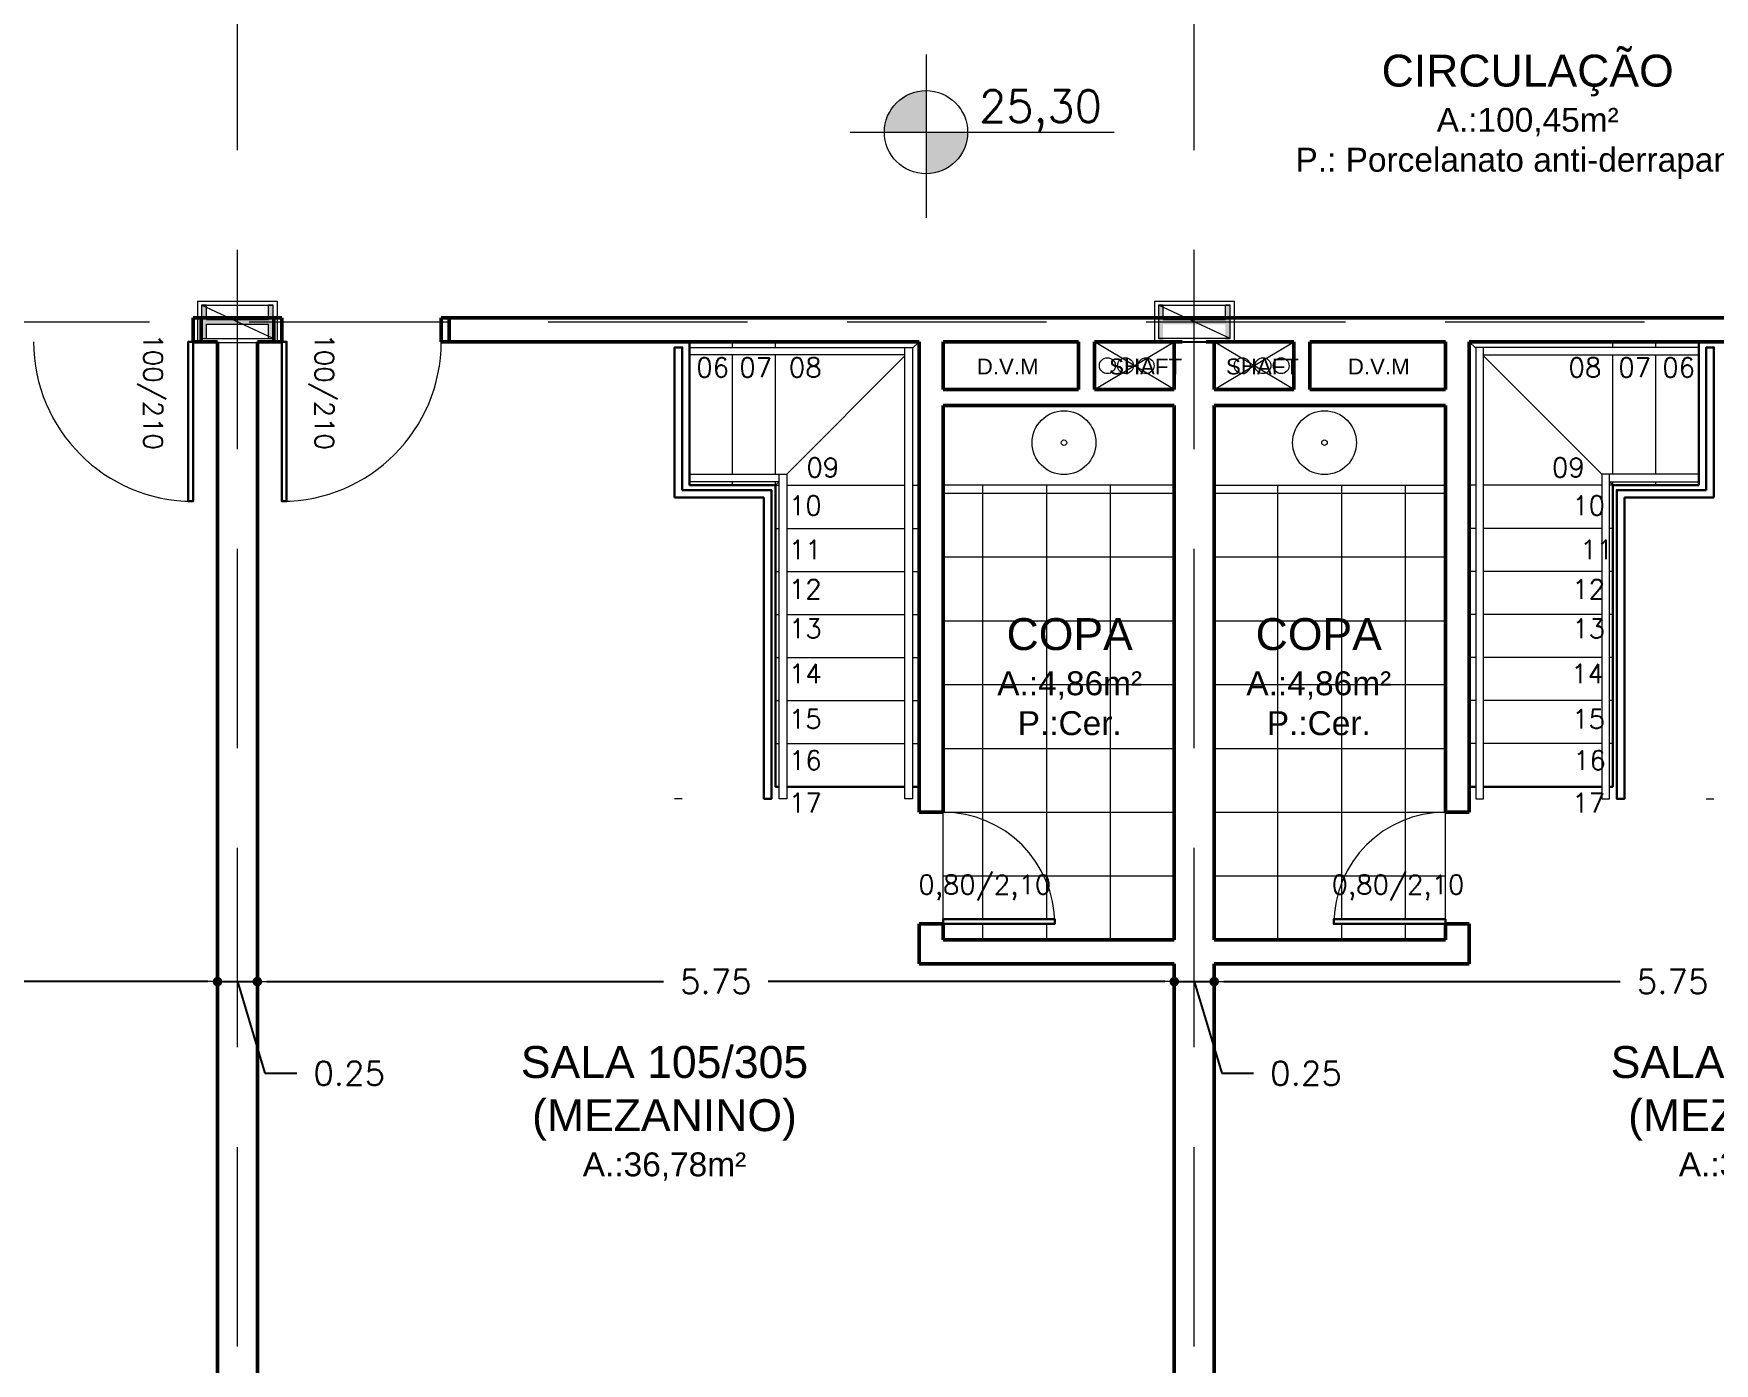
# Model space of a CAD drawing. Header units: millimetres. Extents: x 705 to 840, y 133 to 501.
# Drawn here: x 739.91 to 750.45, y 186.46 to 194.8 of the extents above; entities that cross this region are included whole.
import ezdxf

# ---------------------------------------------------------------- set-up
doc = ezdxf.new("R2010")
doc.units = ezdxf.units.MM
doc.header["$LTSCALE"] = 10
doc.linetypes.add('DASHED2', pattern=[0.375, 0.25, -0.125])
doc.layers.get('0').update_dxf_attribs({"color": 90})
for name, color, linetype, lineweight in [('cinza 03', 252, 'Continuous', 13), ('COTA', 90, 'Continuous', 9), ('HID', 16, 'Continuous', 20), ('linha estutura', 252, 'Continuous', 13), ('PAREDES', 50, 'Continuous', 50), ('PAREDES 2', 50, 'Continuous', 50), ('Pilares', 16, 'Continuous', 20), ('PN-01', 90, 'Continuous', 13), ('PN-03', 180, 'Continuous', 30), ('texto', 16, 'Continuous', 20)]:
    doc.layers.add(name, color=color, linetype=linetype, lineweight=lineweight)
doc.styles.get("Standard").update_dxf_attribs({"font": 'simplex.shx'})
doc.dimstyles.new('1-100', dxfattribs={"dimtxt": 0.15, "dimasz": 0.06, "dimexe": 0.2, "dimexo": 0.1, "dimgap": 0.1, "dimtad": 0, "dimzin": 0, "dimdsep": 46, "dimtxsty": 'Standard', "dimblk": 'DOT', "dimcen": 0.09, "dimclrd": 90, "dimclre": 90, "dimclrt": 16, "dimadec": 0, "dimazin": 0, "dimtfac": 1, "dimtofl": 0, "dimtmove": 0, "dimatfit": 3, "dimldrblk": 'DOT', "dimfxl": 0, "dimtolj": 1, "dimtzin": 0, "dimarcsym": 0})

# ---------------------------------------------------------------- blocks, each defined once
blk = doc.blocks.new('_DOT')
at = {"color": 0, "linetype": 'ByBlock'}
blk.add_line((-0.5, 0), (-1, 0), dxfattribs=at)
at = {"color": 0, "linetype": 'ByBlock', "const_width": 0.5}
blk.add_lwpolyline([(-0.25, 0, 1), (0.25, 0, 1)], format="xyb", close=True, dxfattribs=at)
blk = doc.blocks.new('*D83')
at = {"layer": 'linha estutura', "color": 90, "lineweight": -2}
for p, q in [((735.376, 188.857), (737.862, 188.857)), ((741.006, 188.857), (738.519, 188.857)), ((735.316, 188.757), (735.316, 188.657)), ((741.066, 188.757), (741.066, 188.657))]:
    blk.add_line(p, q, dxfattribs=at)
at = {"layer": 'linha estutura', "color": 90, "lineweight": -2, "xscale": 0.06, "yscale": 0.06, "zscale": 0.06, "rotation": 180}
blk.add_blockref('_DOT', (735.316, 188.857), dxfattribs=at)
at = {"layer": 'linha estutura', "color": 90, "lineweight": -2, "xscale": 0.06, "yscale": 0.06, "zscale": 0.06}
blk.add_blockref('_DOT', (741.066, 188.857), dxfattribs=at)
at = {"layer": 'linha estutura', "color": 16, "insert": (738.191, 188.857), "char_height": 0.15, "attachment_point": 5}
blk.add_mtext('\\A1;5.75', dxfattribs=at)
blk = doc.blocks.new('*D84')
at = {"layer": 'linha estutura', "color": 90, "lineweight": -2}
for p, q in [((741.006, 188.857), (740.946, 188.857)), ((741.066, 188.857), (741.316, 188.857)), ((741.191, 188.857), (741.363, 188.282)), ((741.376, 188.857), (741.436, 188.857)), ((741.066, 188.757), (741.066, 188.657)), ((741.316, 188.757), (741.316, 188.657)), ((741.363, 188.282), (741.563, 188.282))]:
    blk.add_line(p, q, dxfattribs=at)
at = {"layer": 'linha estutura', "color": 90, "lineweight": -2, "xscale": 0.06, "yscale": 0.06, "zscale": 0.06}
blk.add_blockref('_DOT', (741.066, 188.857), dxfattribs=at)
at = {"layer": 'linha estutura', "color": 90, "lineweight": -2, "xscale": 0.06, "yscale": 0.06, "zscale": 0.06, "rotation": 180}
blk.add_blockref('_DOT', (741.316, 188.857), dxfattribs=at)
at = {"layer": 'linha estutura', "color": 16, "insert": (741.892, 188.282), "char_height": 0.15, "attachment_point": 5}
blk.add_mtext('\\A1;0.25', dxfattribs=at)
blk = doc.blocks.new('*D85')
at = {"layer": 'linha estutura', "color": 90, "lineweight": -2}
for p, q in [((741.376, 188.857), (743.862, 188.857)), ((747.006, 188.857), (744.519, 188.857)), ((741.316, 188.757), (741.316, 188.657)), ((747.066, 188.757), (747.066, 188.657))]:
    blk.add_line(p, q, dxfattribs=at)
at = {"layer": 'linha estutura', "color": 90, "lineweight": -2, "xscale": 0.06, "yscale": 0.06, "zscale": 0.06, "rotation": 180}
blk.add_blockref('_DOT', (741.316, 188.857), dxfattribs=at)
at = {"layer": 'linha estutura', "color": 90, "lineweight": -2, "xscale": 0.06, "yscale": 0.06, "zscale": 0.06}
blk.add_blockref('_DOT', (747.066, 188.857), dxfattribs=at)
at = {"layer": 'linha estutura', "color": 16, "insert": (744.191, 188.857), "char_height": 0.15, "attachment_point": 5}
blk.add_mtext('\\A1;5.75', dxfattribs=at)
blk = doc.blocks.new('*D86')
at = {"layer": 'linha estutura', "color": 90, "lineweight": -2}
for p, q in [((747.006, 188.857), (746.946, 188.857)), ((747.066, 188.857), (747.316, 188.857)), ((747.191, 188.857), (747.363, 188.282)), ((747.376, 188.857), (747.436, 188.857)), ((747.066, 188.757), (747.066, 188.657)), ((747.316, 188.757), (747.316, 188.657)), ((747.363, 188.282), (747.563, 188.282))]:
    blk.add_line(p, q, dxfattribs=at)
at = {"layer": 'linha estutura', "color": 90, "lineweight": -2, "xscale": 0.06, "yscale": 0.06, "zscale": 0.06}
blk.add_blockref('_DOT', (747.066, 188.857), dxfattribs=at)
at = {"layer": 'linha estutura', "color": 90, "lineweight": -2, "xscale": 0.06, "yscale": 0.06, "zscale": 0.06, "rotation": 180}
blk.add_blockref('_DOT', (747.316, 188.857), dxfattribs=at)
at = {"layer": 'linha estutura', "color": 16, "insert": (747.892, 188.282), "char_height": 0.15, "attachment_point": 5}
blk.add_mtext('\\A1;0.25', dxfattribs=at)
blk = doc.blocks.new('*D87')
at = {"layer": 'linha estutura', "color": 90, "lineweight": -2}
for p, q in [((747.376, 188.857), (749.862, 188.857)), ((753.006, 188.857), (750.519, 188.857)), ((747.316, 188.757), (747.316, 188.657)), ((753.066, 188.757), (753.066, 188.657))]:
    blk.add_line(p, q, dxfattribs=at)
at = {"layer": 'linha estutura', "color": 90, "lineweight": -2, "xscale": 0.06, "yscale": 0.06, "zscale": 0.06, "rotation": 180}
blk.add_blockref('_DOT', (747.316, 188.857), dxfattribs=at)
at = {"layer": 'linha estutura', "color": 90, "lineweight": -2, "xscale": 0.06, "yscale": 0.06, "zscale": 0.06}
blk.add_blockref('_DOT', (753.066, 188.857), dxfattribs=at)
at = {"layer": 'linha estutura', "color": 16, "insert": (750.191, 188.857), "char_height": 0.15, "attachment_point": 5}
blk.add_mtext('\\A1;5.75', dxfattribs=at)

msp = doc.modelspace()

# ---------------------------------------------------------------- hatches: boundary and pattern name
at = {"layer": 'cinza 03'}
h = msp.add_hatch(color=256, dxfattribs=at)
h.paths.add_polyline_path([(745.509, 194.444, 0.414214), (745.247, 194.183), (745.509, 194.183)])
h.paths.add_polyline_path([(745.509, 193.921, 0.414214), (745.77, 194.183), (745.509, 194.183)])
h = msp.add_hatch(dxfattribs=at)
h.set_pattern_fill('_USER', color=256, scale=0.4, style=0, double=1, pattern_type=0)
h.set_pattern_definition([(0, (747.0659, 189.11928), (0, 0.4), []), (90, (747.0659, 189.11928), (-0.4, 2e-17), [])])
h.paths.add_polyline_path([(747.066, 191.969), (745.616, 191.969), (745.616, 189.919, -0.401712), (746.315, 189.249), (746.316, 189.249), (746.316, 189.219), (745.616, 189.219), (745.616, 189.119), (747.066, 189.119)])
h.paths.add_polyline_path([(745.616, 189.919), (745.616, 189.249), (746.315, 189.249, 0.401712)], flags=16)
h.paths.add_polyline_path([(745.907, 191.186), (746.913, 191.186), (746.913, 190.261), (745.907, 190.261)], flags=24)
h.paths.add_polyline_path([(745.416, 189.319), (746.376, 189.319), (746.376, 189.593), (745.416, 189.593)], flags=9)
h = msp.add_hatch(dxfattribs=at)
h.set_pattern_fill('_USER', color=256, scale=0.4, style=0, double=1, pattern_type=0)
h.set_pattern_definition([(180, (747.3159, 189.11928), (0, 0.4), []), (90, (747.3159, 189.11928), (0.4, 2e-17), [])])
h.paths.add_polyline_path([(747.316, 189.119), (748.766, 189.119), (748.766, 189.219), (748.066, 189.219), (748.066, 189.249), (748.067, 189.249, -0.401712), (748.766, 189.919), (748.766, 191.969), (747.316, 191.969)])
h.paths.add_polyline_path([(748.067, 189.249), (748.766, 189.249), (748.766, 189.919, 0.401712)], flags=16)
h.paths.add_polyline_path([(747.469, 191.186), (748.474, 191.186), (748.474, 190.261), (747.469, 190.261)], flags=24)
h.paths.add_polyline_path([(748.006, 189.319), (748.966, 189.319), (748.966, 189.593), (748.006, 189.593)], flags=9)
at = {"layer": 'Pilares'}
for points in [[(740.966, 193.099), (740.966, 192.889), (740.996, 192.889), (740.996, 192.979), (741.386, 192.979), (741.386, 192.889), (741.416, 192.889), (741.416, 193.099), (741.386, 193.099), (741.386, 193.009), (740.996, 193.009), (740.996, 193.099)], [(746.966, 193.099), (746.966, 192.889), (746.996, 192.889), (746.996, 192.979), (747.386, 192.979), (747.386, 192.889), (747.416, 192.889), (747.416, 193.099), (747.386, 193.099), (747.386, 193.009), (746.996, 193.009), (746.996, 193.099)]]:
    msp.add_hatch(color=256, dxfattribs=at).paths.add_polyline_path(points)

# ---------------------------------------------------------------- linework, layer by layer
at = {"layer": 'cinza 03'}
for p, q in [((747.066, 192.569), (746.566, 192.869)), ((746.566, 192.569), (747.066, 192.869)), ((747.116, 192.869), (747.266, 192.869)), ((747.266, 192.869), (747.116, 192.869)), ((747.116, 192.869), (747.266, 192.869)), ((747.266, 192.869), (747.116, 192.869)), ((747.316, 192.569), (747.816, 192.869)), ((747.816, 192.569), (747.316, 192.869)), ((745.616, 189.219), (745.616, 189.919)), ((748.766, 189.219), (748.766, 189.919))]:
    msp.add_line(p, q, dxfattribs=at)
for points in [[(743.98, 190.004), (743.932, 190.004)], [(750.402, 190.004), (750.45, 190.004)]]:
    msp.add_lwpolyline(points, dxfattribs=at)
for centre in [(746.646, 192.719), (746.76, 192.719), (746.889, 192.719), (747.492, 192.719), (747.622, 192.719), (747.736, 192.719)]:
    msp.add_circle(centre, 0.05, dxfattribs=at)
for centre, radius, start, end in [((740.913, 192.869), 1, 180, 270), ((741.469, 192.869), 1, 270, 0), ((745.616, 189.219), 0.7, 0, 90), ((748.766, 189.219), 0.7, 90, 180)]:
    msp.add_arc(centre, radius, start, end, dxfattribs=at)
at = {"layer": 'COTA'}
for p, q in [((745.509, 194.671), (745.509, 193.645)), ((745.034, 194.183), (746.688, 194.183))]:
    msp.add_line(p, q, dxfattribs=at)
msp.add_circle((745.509, 194.183), 0.261, dxfattribs=at)
at = {"layer": 'HID'}
for p, q in [((747.066, 191.969), (745.616, 191.969)), ((747.316, 191.969), (748.766, 191.969))]:
    msp.add_line(p, q, dxfattribs=at)
for centre, radius in [((746.374, 192.236), 0.2), ((748.008, 192.236), 0.2), ((746.374, 192.236), 0.0172), ((748.008, 192.236), 0.0172)]:
    msp.add_circle(centre, radius, dxfattribs=at)
at = {"layer": 'linha estutura', "linetype": 'DASHED2', "ltscale": 0.5}
for p, q in [((741.191, 179.07), (741.191, 208.223)), ((747.191, 179.07), (747.191, 208.223)), ((724.39, 192.994), (771.017, 192.994))]:
    msp.add_line(p, q, dxfattribs=at)
at = {"layer": 'PAREDES'}
for p, q in [((740.913, 193.019), (740.913, 192.869)), ((740.963, 193.019), (740.963, 192.869)), ((741.419, 193.019), (741.419, 192.869)), ((741.469, 193.019), (741.469, 192.869)), ((742.469, 193.019), (742.469, 192.869)), ((742.519, 193.019), (742.519, 192.869))]:
    msp.add_line(p, q, dxfattribs=at)
at = {"layer": 'PAREDES 2'}
for p, q in [((740.913, 193.019), (741.469, 193.019)), ((742.519, 193.019), (742.469, 193.019)), ((742.469, 193.019), (751.913, 193.019)), ((740.913, 192.869), (741.066, 192.869)), ((741.066, 192.869), (741.066, 185.124)), ((741.316, 192.869), (741.316, 185.124)), ((741.316, 192.869), (741.469, 192.869)), ((745.466, 192.869), (742.469, 192.869)), ((745.466, 192.869), (745.466, 189.919)), ((745.616, 192.869), (745.616, 192.569)), ((745.616, 192.869), (746.466, 192.869)), ((746.466, 192.869), (745.616, 192.869)), ((746.466, 192.869), (745.916, 192.869)), ((746.466, 192.569), (746.466, 192.869)), ((747.066, 192.869), (746.566, 192.869)), ((747.116, 192.869), (746.566, 192.869)), ((746.566, 192.869), (747.116, 192.869)), ((746.566, 192.569), (746.566, 192.869)), ((747.066, 192.569), (747.066, 192.869)), ((747.066, 192.569), (747.066, 192.869)), ((747.266, 192.869), (747.816, 192.869)), ((747.816, 192.869), (747.266, 192.869)), ((747.316, 192.869), (747.816, 192.869)), ((747.316, 192.569), (747.316, 192.869)), ((747.316, 192.569), (747.316, 192.869)), ((747.816, 192.869), (747.316, 192.869)), ((747.816, 192.569), (747.816, 192.869)), ((747.916, 192.869), (748.466, 192.869)), ((747.916, 192.569), (747.916, 192.869)), ((748.766, 192.869), (747.916, 192.869)), ((747.916, 192.869), (748.766, 192.869)), ((748.766, 192.869), (747.916, 192.869)), ((748.766, 192.869), (748.766, 192.569)), ((751.913, 192.869), (748.916, 192.869)), ((748.916, 192.869), (748.916, 189.919)), ((746.466, 192.569), (745.616, 192.569)), ((747.066, 192.569), (746.566, 192.569)), ((747.316, 192.569), (747.816, 192.569)), ((747.916, 192.569), (748.766, 192.569)), ((747.066, 192.469), (745.616, 192.469)), ((745.616, 192.469), (745.616, 189.919)), ((747.066, 189.119), (747.066, 192.469)), ((747.066, 189.119), (747.066, 192.469)), ((747.316, 192.469), (748.766, 192.469)), ((747.316, 189.119), (747.316, 192.469)), ((747.316, 189.119), (747.316, 192.469)), ((748.766, 192.469), (748.766, 189.919)), ((745.616, 189.919), (745.466, 189.919)), ((748.766, 189.919), (748.916, 189.919)), ((745.616, 189.219), (745.466, 189.219)), ((745.466, 189.219), (745.466, 189.119)), ((745.616, 189.219), (745.616, 189.119)), ((748.766, 189.219), (748.916, 189.219)), ((748.766, 189.219), (748.766, 189.119)), ((748.916, 189.219), (748.916, 189.119)), ((745.466, 189.119), (745.466, 188.969)), ((747.066, 189.119), (745.616, 189.119)), ((747.316, 189.119), (748.766, 189.119)), ((748.916, 189.119), (748.916, 188.969)), ((747.066, 188.969), (745.466, 188.969)), ((747.066, 185.124), (747.066, 188.969)), ((747.316, 188.969), (748.916, 188.969)), ((747.316, 185.124), (747.316, 188.969))]:
    msp.add_line(p, q, dxfattribs=at)
at = {"layer": 'Pilares'}
for p, q in [((740.941, 193.124), (740.941, 192.864)), ((740.941, 193.124), (741.441, 193.124)), ((740.966, 193.099), (741.416, 193.099)), ((741.416, 192.889), (740.966, 193.099)), ((741.441, 193.124), (741.441, 192.864)), ((746.941, 193.124), (746.941, 192.864)), ((746.941, 193.124), (747.441, 193.124)), ((746.966, 193.099), (747.416, 193.099)), ((747.416, 192.889), (746.966, 193.099)), ((747.441, 193.124), (747.441, 192.864)), ((740.966, 192.889), (741.416, 192.889)), ((747.416, 192.889), (746.966, 192.889)), ((740.941, 192.864), (741.441, 192.864)), ((747.441, 192.864), (746.941, 192.864))]:
    msp.add_line(p, q, dxfattribs=at)
at = {"layer": 'Pilares', "linetype": 'Continuous'}
for p, q in [((740.996, 193.009), (740.996, 193.099)), ((741.386, 193.009), (741.386, 193.099)), ((746.996, 193.009), (746.996, 193.099)), ((747.386, 193.009), (747.386, 193.099)), ((740.996, 193.009), (741.386, 193.009)), ((746.996, 193.009), (747.386, 193.009)), ((740.996, 192.889), (740.996, 192.979)), ((740.996, 192.979), (741.386, 192.979)), ((741.386, 192.889), (741.386, 192.979))]:
    msp.add_line(p, q, dxfattribs=at)
for points in [[(740.996, 193.099), (740.966, 193.099), (740.966, 192.889), (740.996, 192.889)], [(741.386, 192.889), (741.416, 192.889), (741.416, 193.099), (741.386, 193.099)], [(746.996, 193.099), (746.966, 193.099), (746.966, 192.889), (746.996, 192.889)], [(747.386, 192.889), (747.416, 192.889), (747.416, 193.099), (747.386, 193.099)]]:
    msp.add_lwpolyline(points, dxfattribs=at)
at = {"layer": 'PN-01'}
for p, q in [((744.296, 192.834), (744.296, 192.869)), ((744.296, 192.039), (744.296, 192.786)), ((744.566, 192.834), (744.566, 192.869)), ((744.566, 192.039), (744.566, 192.786)), ((744.636, 192.039), (745.377, 192.78)), ((745.424, 192.828), (745.466, 192.869)), ((748.957, 192.828), (748.916, 192.869)), ((749.746, 192.039), (749.005, 192.78)), ((749.816, 192.834), (749.816, 192.869)), ((749.816, 192.039), (749.816, 192.786)), ((750.086, 192.834), (750.086, 192.869)), ((750.086, 192.039), (750.086, 192.786)), ((744.296, 191.969), (744.296, 191.991)), ((744.566, 191.969), (744.566, 191.991)), ((744.566, 191.969), (744.588, 191.991)), ((744.566, 191.969), (744.588, 191.969)), ((744.636, 191.969), (745.377, 191.969)), ((745.424, 191.969), (745.466, 191.969)), ((748.957, 191.969), (748.916, 191.969)), ((749.746, 191.969), (749.005, 191.969)), ((749.816, 191.969), (749.794, 191.991)), ((749.816, 191.969), (749.794, 191.969)), ((749.816, 191.969), (749.816, 191.991)), ((750.086, 191.969), (750.086, 191.991)), ((744.566, 191.699), (744.588, 191.699)), ((744.636, 191.699), (745.377, 191.699)), ((745.424, 191.699), (745.466, 191.699)), ((748.957, 191.699), (748.916, 191.699)), ((749.746, 191.699), (749.005, 191.699)), ((749.816, 191.699), (749.794, 191.699)), ((744.566, 191.429), (744.588, 191.429)), ((744.636, 191.429), (745.377, 191.429)), ((745.424, 191.429), (745.466, 191.429)), ((748.957, 191.429), (748.916, 191.429)), ((749.746, 191.429), (749.005, 191.429)), ((749.816, 191.429), (749.794, 191.429)), ((744.566, 191.159), (744.588, 191.159)), ((744.636, 191.159), (745.377, 191.159)), ((745.424, 191.159), (745.466, 191.159)), ((748.957, 191.159), (748.916, 191.159)), ((749.746, 191.159), (749.005, 191.159)), ((749.816, 191.159), (749.794, 191.159)), ((744.566, 190.889), (744.588, 190.889)), ((744.636, 190.889), (745.377, 190.889)), ((745.424, 190.889), (745.466, 190.889)), ((748.957, 190.889), (748.916, 190.889)), ((749.746, 190.889), (749.005, 190.889)), ((749.816, 190.889), (749.794, 190.889)), ((744.566, 190.619), (744.588, 190.619)), ((744.636, 190.619), (745.377, 190.619)), ((745.424, 190.619), (745.466, 190.619)), ((748.957, 190.619), (748.916, 190.619)), ((749.746, 190.619), (749.005, 190.619)), ((749.816, 190.619), (749.794, 190.619)), ((744.566, 190.349), (744.588, 190.349)), ((744.636, 190.349), (745.377, 190.349)), ((745.424, 190.349), (745.466, 190.349)), ((748.957, 190.349), (748.916, 190.349)), ((749.746, 190.349), (749.005, 190.349)), ((749.816, 190.349), (749.794, 190.349))]:
    msp.add_line(p, q, dxfattribs=at)
for points in [[(744.026, 192.834), (745.424, 192.834), (745.424, 192.786)], [(745.377, 192.786), (744.026, 192.786)], [(750.356, 192.834), (748.957, 192.834), (748.957, 192.786)], [(749.005, 192.786), (750.356, 192.786)], [(744.026, 192.039), (744.636, 192.039), (744.636, 191.991)], [(744.636, 192.039), (744.636, 190.004), (744.588, 190.004), (744.588, 192.039)], [(749.746, 192.039), (749.746, 190.004), (749.794, 190.004), (749.794, 192.039)], [(750.356, 192.039), (749.746, 192.039), (749.746, 191.991)], [(744.588, 191.991), (744.027, 191.991)], [(749.794, 191.991), (750.355, 191.991)]]:
    msp.add_lwpolyline(points, dxfattribs=at)
for points in [[(745.424, 190.004), (745.377, 190.004), (745.377, 192.834), (745.424, 192.834)], [(748.957, 190.004), (749.005, 190.004), (749.005, 192.834), (748.957, 192.834)]]:
    msp.add_lwpolyline(points, close=True, dxfattribs=at)
at = {"layer": 'PN-03', "ltscale": 0.1}
for p, q in [((744.026, 191.969), (744.026, 192.869)), ((750.356, 191.969), (750.356, 192.869)), ((744.026, 191.969), (744.566, 191.969)), ((744.566, 191.969), (744.566, 190.079)), ((750.356, 191.969), (749.816, 191.969)), ((749.816, 191.969), (749.816, 190.079)), ((744.566, 190.079), (744.588, 190.079)), ((744.636, 190.079), (745.377, 190.079)), ((745.424, 190.079), (745.466, 190.079)), ((748.957, 190.079), (748.916, 190.079)), ((749.746, 190.079), (749.005, 190.079)), ((749.816, 190.079), (749.794, 190.079))]:
    msp.add_line(p, q, dxfattribs=at)
at = {"layer": 'PN-03'}
for points in [[(740.913, 192.869), (740.883, 192.869), (740.883, 191.869), (740.913, 191.869)], [(741.469, 192.869), (741.499, 192.869), (741.499, 191.869), (741.469, 191.869)], [(745.616, 189.219), (746.316, 189.219), (746.316, 189.249), (745.616, 189.249)], [(748.766, 189.219), (748.066, 189.219), (748.066, 189.249), (748.766, 189.249)]]:
    msp.add_lwpolyline(points, close=True, dxfattribs=at)
at = {"layer": 'PN-03', "ltscale": 0.1}
for points in [[(743.932, 191.892), (743.932, 192.834), (743.98, 192.834), (743.98, 191.939)], [(750.45, 191.892), (750.45, 192.834), (750.402, 192.834), (750.402, 191.939)], [(743.98, 191.939), (744.54, 191.939), (744.54, 191.892)], [(744.54, 191.939), (744.54, 190.004), (744.493, 190.004), (744.493, 191.892)], [(750.402, 191.939), (749.841, 191.939), (749.841, 191.892)], [(749.841, 191.939), (749.841, 190.004), (749.889, 190.004), (749.889, 191.892)], [(744.493, 191.892), (743.932, 191.892)], [(749.889, 191.892), (750.45, 191.892)]]:
    msp.add_lwpolyline(points, dxfattribs=at)

# ---------------------------------------------------------------- texts
at = {"layer": 'COTA'}
msp.add_text('25,30', height=0.2, dxfattribs=at).set_placement((745.841, 194.246))
at = {"layer": 'COTA', "attachment_point": 2}
for s, insert, char_height, width in [('{\\fArial|b0|i0|c0|p34;CIRCULAÇÃO\\P\\H0.75x;A.:100,45m²\\PP.: Porcelanato anti-derrapante}', (749.282, 194.669), 0.2, 4.861), ('{\\fArial|b0|i0|c0|p34;D.V.M}', (746.021, 192.764), 0.1, 0.55043), ('{\\fArial|b0|i0|c0|p34;SHAFT}', (746.886, 192.764), 0.1, 0.50418), ('{\\fArial|b0|i0|c0|p34;SHAFT}', (747.619, 192.764), 0.1, 0.45505), ('{\\fArial|b0|i0|c0|p34;D.V.M}', (748.348, 192.764), 0.1, 0.51916), ('{\\fArial|b0|i0|c0|p34;COPA\\P\\H0.75x;A.:4,86m²\\PP.:Cer.}', (746.41, 191.136), 0.2, 1.3), ('{\\fArial|b0|i0|c0|p34;COPA\\P\\H0.75x;A.:4,86m²\\PP.:Cer.}', (747.972, 191.136), 0.2, 1.3), ('{\\fArial|b0|i0|c0|p34;SALA 105/305 (MEZANINO)\\P\\H0.75x;A.:36,78m²}', (743.869, 188.453), 0.2, 2.812), ('{\\fArial|b0|i0|c0|p34;SALA 106 /306 (MEZANINO)\\P\\H0.75x;A.:36,78m²}', (750.742, 188.453), 0.2, 2.812)]:
    msp.add_mtext(s, dxfattribs=dict(at, insert=insert, char_height=char_height, width=width))
at = {"layer": 'texto'}
for p in [(740.602, 192.921), (741.676, 192.921)]:
    msp.add_text('100/210', height=0.12, rotation=270, dxfattribs=at).set_placement(p)
for s, p in [('06', (744.068, 192.648)), ('07', (744.338, 192.648)), ('08', (744.649, 192.648)), ('08', (749.538, 192.648)), ('07', (749.85, 192.648)), ('06', (750.126, 192.648)), ('09', (744.759, 192.021)), ('09', (749.434, 192.021)), ('10', (744.649, 191.782)), ('10', (749.561, 191.782)), ('11', (744.649, 191.505)), ('11', (749.612, 191.505)), ('12', (744.649, 191.258)), ('12', (749.561, 191.258)), ('13', (744.649, 191.011)), ('13', (749.561, 191.011)), ('14', (744.649, 190.728)), ('14', (749.555, 190.728)), ('15', (744.649, 190.444)), ('15', (749.561, 190.444)), ('16', (744.649, 190.185)), ('16', (749.567, 190.185)), ('17', (744.649, 189.918)), ('17', (749.561, 189.918)), ('0,80/2,10', (745.461, 189.405)), ('0,80/2,10', (748.052, 189.405))]:
    msp.add_text(s, height=0.12, dxfattribs=at).set_placement(p)

# ---------------------------------------------------------------- dimensions: what is measured, and where the dimension line sits
at = {"layer": 'linha estutura'}
for base, p1, p2, picture, middle in [((741.066, 188.857), (735.316, 188.857), (741.066, 188.857), '*D83', (738.191, 188.857)), ((741.316, 188.857), (741.066, 188.857), (741.316, 188.857), '*D84', (741.663, 188.282)), ((747.066, 188.857), (741.316, 188.857), (747.066, 188.857), '*D85', (744.191, 188.857)), ((747.316, 188.857), (747.066, 188.857), (747.316, 188.857), '*D86', (747.663, 188.282)), ((753.066, 188.857), (747.316, 188.857), (753.066, 188.857), '*D87', (750.191, 188.857))]:
    dim = msp.add_linear_dim(base=base, p1=p1, p2=p2, dimstyle='1-100', override={"dimtmove": 1}, dxfattribs=at)
    dim.commit()
    dim.dimension.update_dxf_attribs({"geometry": picture, "text_midpoint": middle})

doc.saveas('drawing.dxf')
